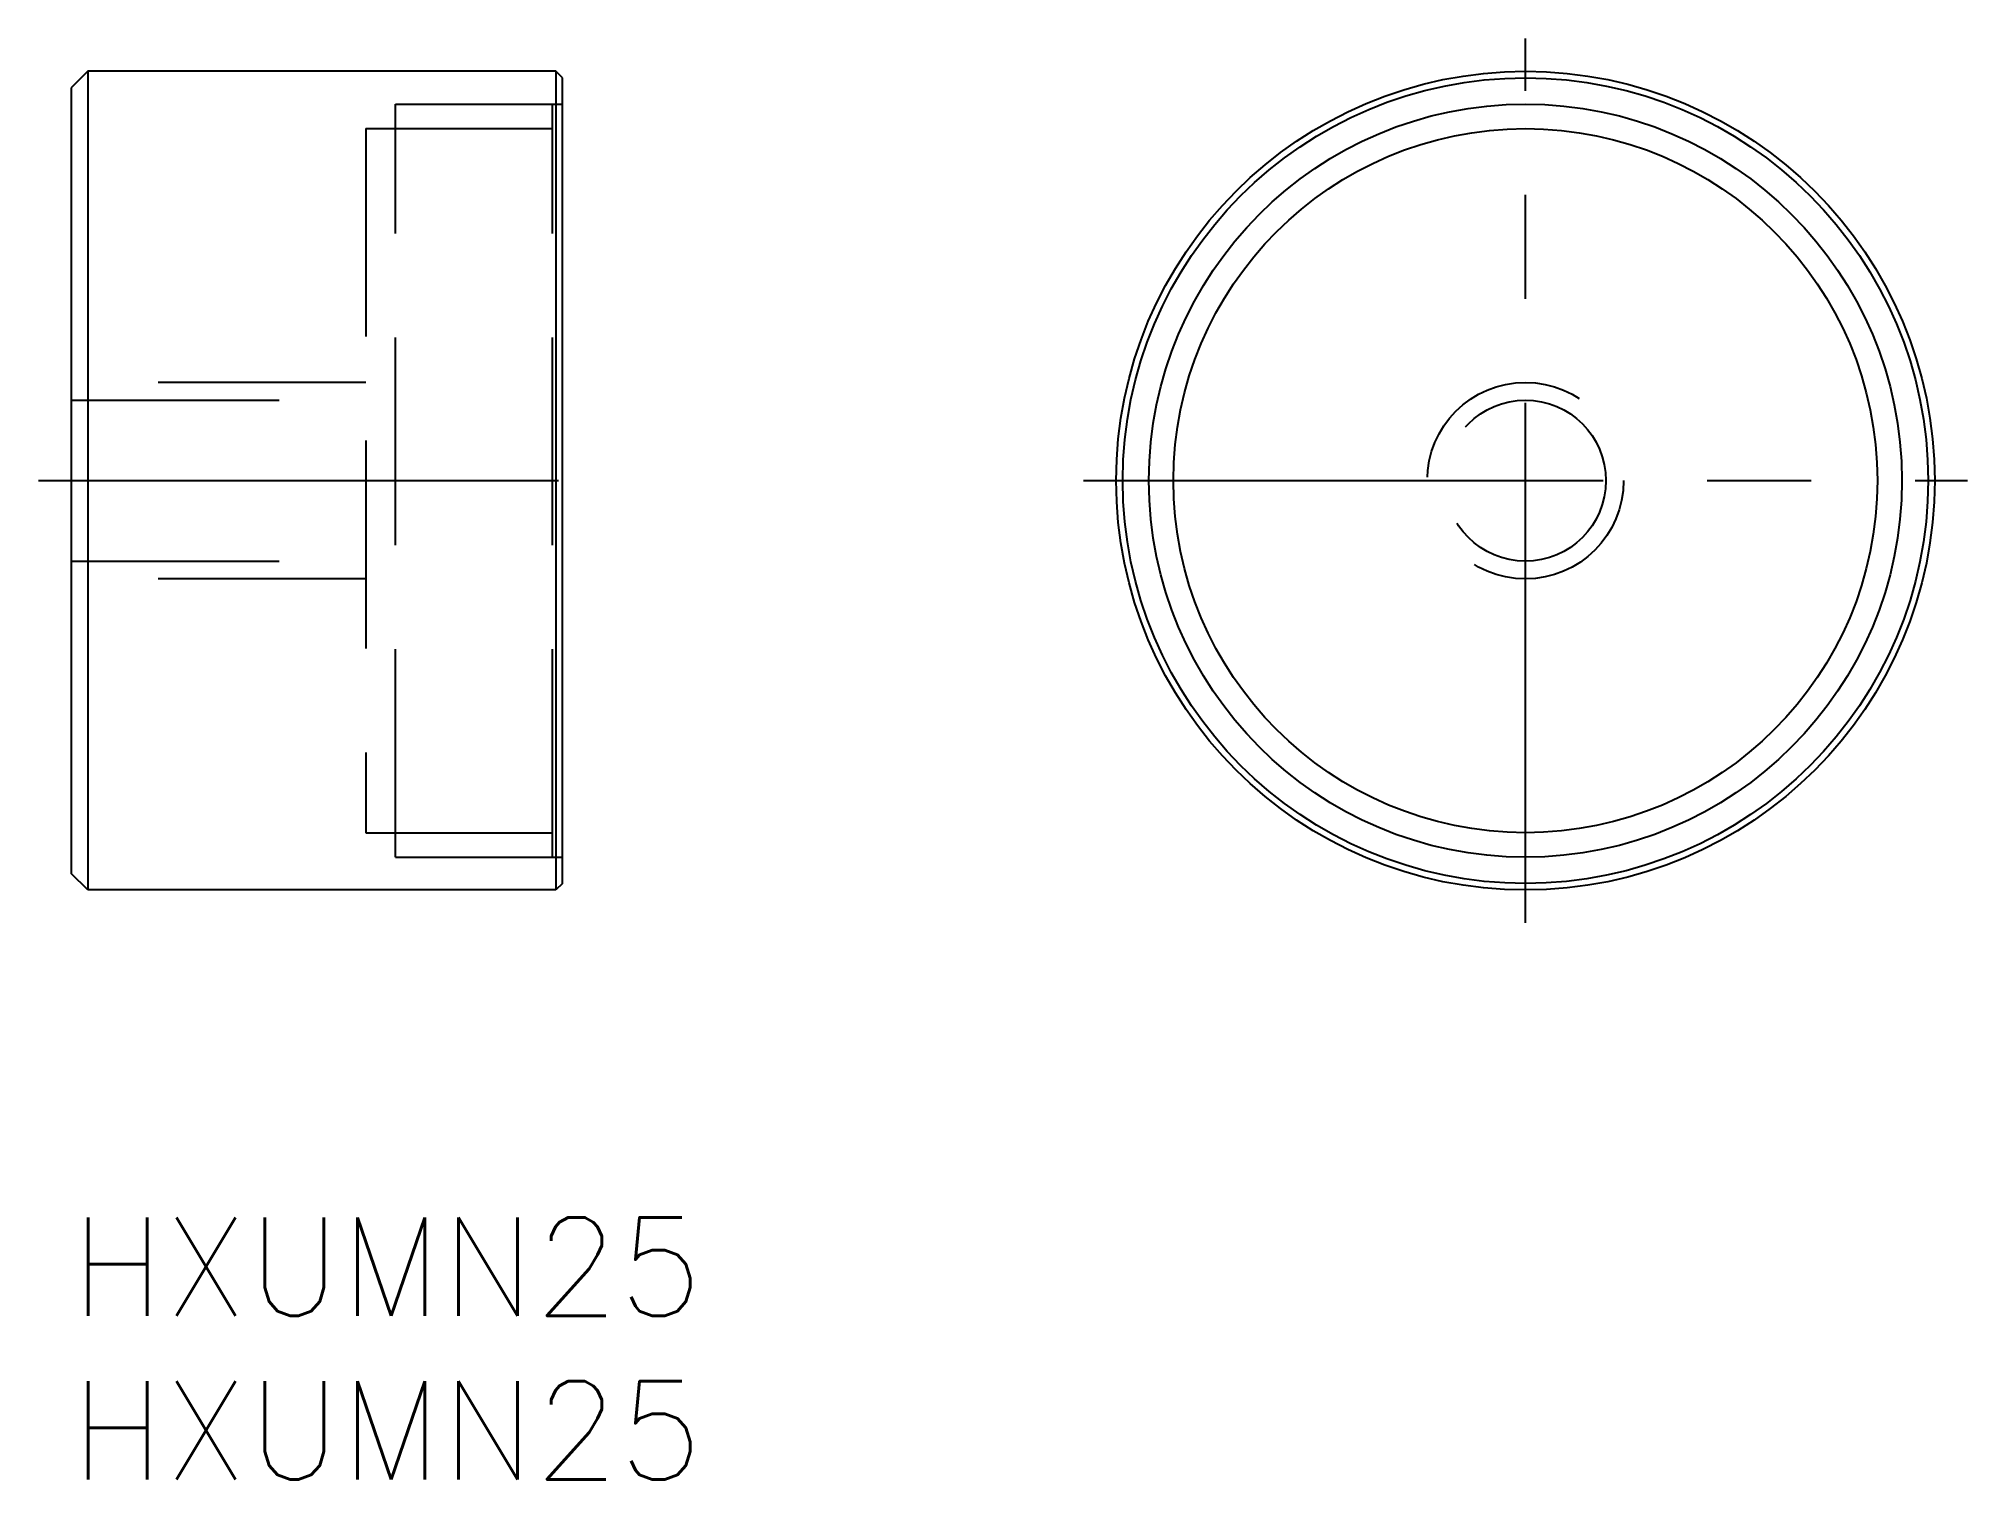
# Model space of a CAD drawing. Extents: x -1 to 57.9, y -8 to 36.
import ezdxf

# ---------------------------------------------------------------- set-up
doc = ezdxf.new("R2010")
doc.units = 0
doc.header["$LTSCALE"] = 0.5
doc.linetypes.add('CENTER', pattern=[50.8, 31.75, -6.35, 6.35, -6.35])
doc.linetypes.add('DASHED', pattern=[19.05, 12.7, -6.35])
for name, color, linetype in [('MSM_CENTER', 1, 'CENTER'), ('MSM_CONTINUOUS', 7, 'CONTINUOUS'), ('MSM_DASHED', 4, 'DASHED'), ('MSM_PART_NUMBER', 7, 'CONTINUOUS')]:
    doc.layers.add(name, color=color, linetype=linetype)
doc.styles.get("Standard").update_dxf_attribs({"font": 'txt.shx', "height": 1, "bigfont": 'bigfont.shx'})

# ---------------------------------------------------------------- blocks, each defined once
blk = doc.blocks.new('*U17')
at = {"layer": 'MSM_PART_NUMBER'}
blk.add_text('HXUMN25', height=3, dxfattribs=at).set_placement((0, -3))
blk = doc.blocks.new('*U18')
at = {"layer": 'MSM_PART_NUMBER'}
blk.add_text('HXUMN25', height=3, dxfattribs=at).set_placement((0, -8))

msp = doc.modelspace()

# ---------------------------------------------------------------- linework, layer by layer
at = {"layer": 'MSM_CENTER'}
for p, q in [((44.413, 9), (44.413, 36)), ((-1, 22.5), (16, 22.5)), ((30.913, 22.5), (57.913, 22.5))]:
    msp.add_line(p, q, dxfattribs=at)
at = {"layer": 'MSM_CONTINUOUS'}
for p, q in [((0.5, 35), (0, 34.5)), ((14.8, 35), (0.5, 35)), ((0.5, 35), (0.5, 10)), ((15, 34.8), (14.8, 35)), ((14.8, 35), (14.8, 10)), ((15, 10.2), (15, 34.8)), ((0, 34.5), (0, 10.5)), ((0.5, 10), (0, 10.5)), ((15, 10.2), (14.8, 10)), ((14.8, 10), (0.5, 10))]:
    msp.add_line(p, q, dxfattribs=at)
for radius in [12.5, 12.3, 11.5, 10.75]:
    msp.add_circle((44.413, 22.5), radius, dxfattribs=at)
at = {"layer": 'MSM_DASHED'}
for p, q in [((9.9, 11), (9.9, 34)), ((9.9, 34), (15, 34)), ((14.7, 11), (14.7, 34)), ((9, 33.25), (9, 11.75)), ((9, 33.25), (14.7, 33.25)), ((9, 25.5), (0, 25.5)), ((0, 24.959), (9, 24.959)), ((0, 20.041), (9, 20.041)), ((9, 19.5), (0, 19.5)), ((9, 11.75), (14.7, 11.75)), ((9.9, 11), (15, 11))]:
    msp.add_line(p, q, dxfattribs=at)
for radius in [3, 2.459]:
    msp.add_circle((44.413, 22.5), radius, dxfattribs=at)

# ---------------------------------------------------------------- block references
at = {"layer": 'MSM_CONTINUOUS'}
for name in ['*U17', '*U18']:
    msp.add_blockref(name, (0, 0), dxfattribs=at)

doc.saveas('drawing.dxf')
